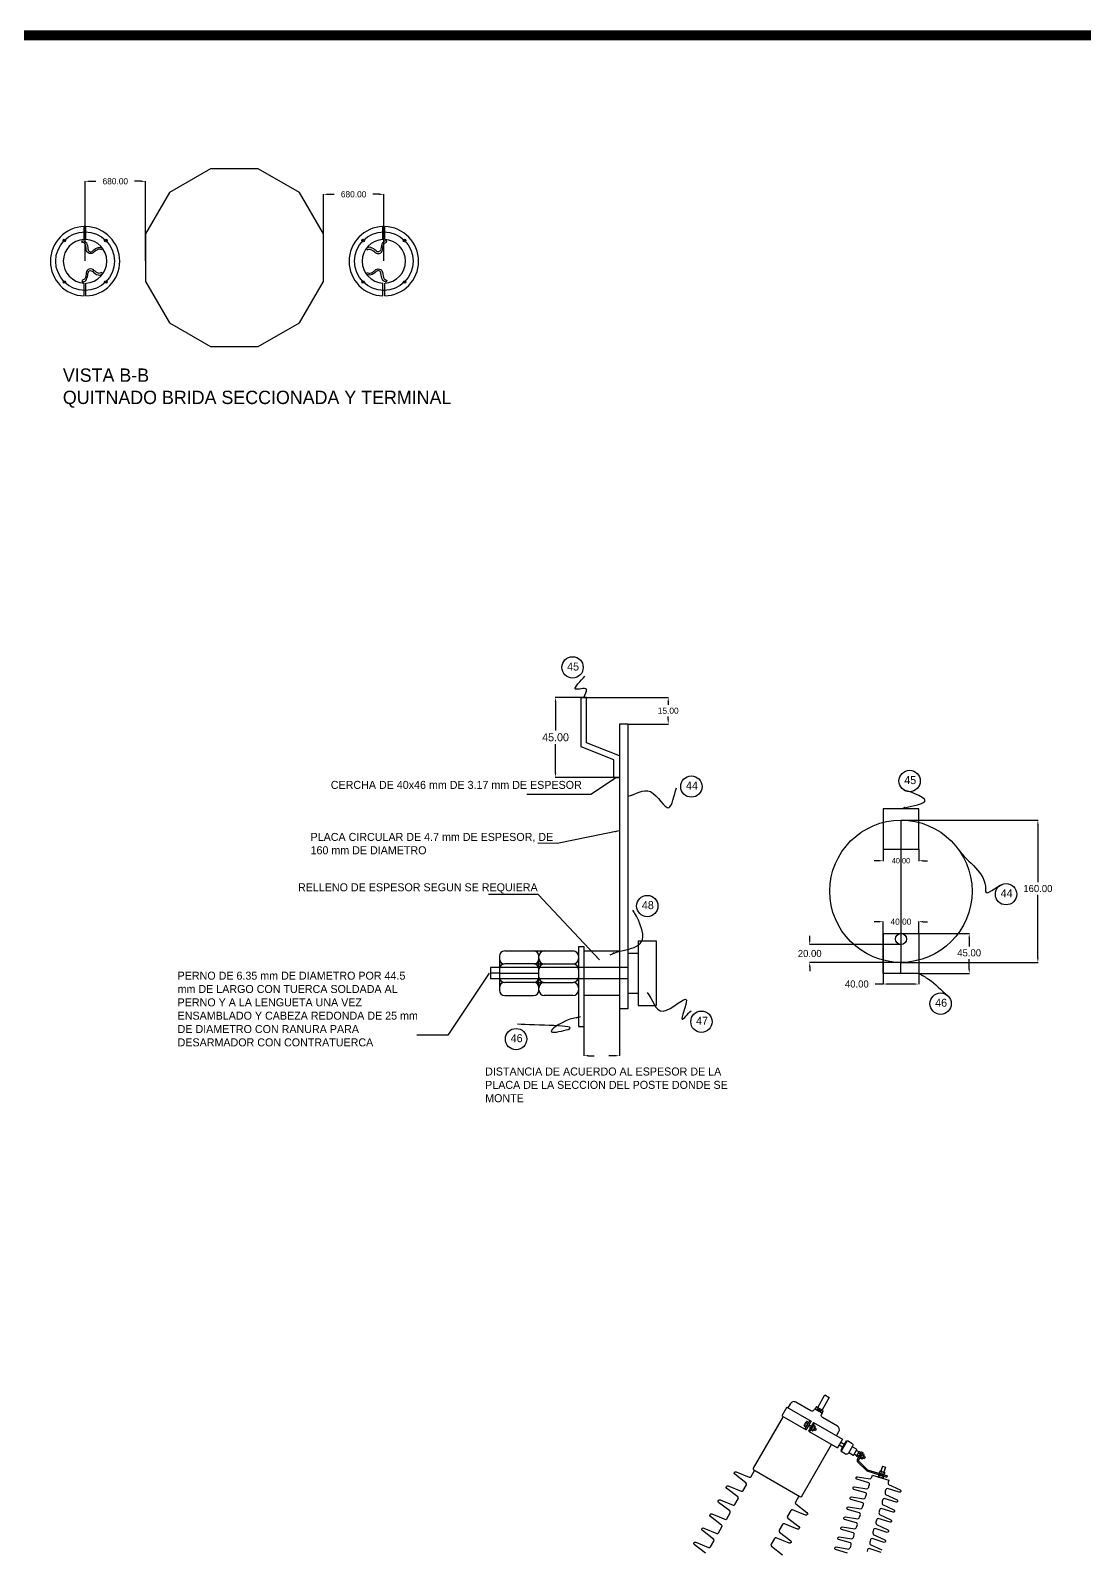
# Model space of a CAD drawing. Header units: centimetres. Extents: x -2770 to 43560, y -78752 to 28241.
# Drawn here: x 10662 to 22517, y 11158 to 28241 of the extents above; entities that cross this region are included whole.
import ezdxf
from ezdxf.enums import TextEntityAlignment as Align

# ---------------------------------------------------------------- set-up
doc = ezdxf.new("R2010")
doc.units = ezdxf.units.CM
doc.header["$LTSCALE"] = 10
doc.header["$MEASUREMENT"] = 0
doc.layers.get('0').update_dxf_attribs({"linetype": 'CONTINUOUS'})
doc.layers.get('DEFPOINTS').update_dxf_attribs({"color": 2, "linetype": 'CONTINUOUS'})
for name, color, linetype in [('ACERO1', 144, 'CONTINUOUS'), ('DIM', 7, 'CONTINUOUS'), ('MARCO', 7, 'CONTINUOUS'), ('TERMINALES', 250, 'CONTINUOUS'), ('TEXTOS', 7, 'CONTINUOUS')]:
    doc.layers.add(name, color=color, linetype=linetype)
doc.styles.get("Standard").update_dxf_attribs({"font": ''})
doc.styles.add('STD2-5', font='simplex.shx', dxfattribs={"width": 0.85, "height": 25})
doc.styles.get('Standard').set_extended_font_data('Zurich Ex BT')
doc.dimstyles.get("Standard").update_dxf_attribs({"dimtxt": 70, "dimasz": 50, "dimexe": 3, "dimexo": 3, "dimgap": 30, "dimtad": 0, "dimtih": 1, "dimtoh": 1, "dimzin": 0, "dimdsep": 46, "dimtxsty": 'Standard', "dimcen": 0.09, "dimclrd": 256, "dimclre": 256, "dimclrt": 256, "dimadec": 0, "dimazin": 0, "dimtfac": 1, "dimtofl": 0, "dimtmove": 0, "dimatfit": 3, "dimfxl": 1, "dimtolj": 1, "dimtzin": 0, "dimlwd": -1, "dimarcsym": 0})

# ---------------------------------------------------------------- blocks, each defined once
blk = doc.blocks.new('*D6')
at = {"layer": 'DEFPOINTS', "color": 0}
for p in [(11956.76490760793, 26544.40471012178), (11276.76490760793, 25645.47734437167), (11956.76490760793, 25645.47734437167)]:
    blk.add_point(p, dxfattribs=at)
at = {"layer": 'DIM', "lineweight": -2}
for p, q in [((11276.76490760793, 25648.47734437167), (11276.76490760793, 26547.40471012178)), ((11956.76490760793, 25648.47734437167), (11956.76490760793, 26547.40471012178))]:
    blk.add_line(p, q, dxfattribs=at)
at = {"layer": 'DIM'}
for p, q in [((11326.76490760793, 26544.40471012178), (11399.40219574353, 26544.40471012178)), ((11906.76490760793, 26544.40471012178), (11834.12761947234, 26544.40471012178))]:
    blk.add_line(p, q, dxfattribs=at)
for points in [[(11326.76490760793, 26552.73804345511), (11326.76490760793, 26536.07137678845), (11276.76490760793, 26544.40471012178)], [(11906.76490760793, 26552.73804345511), (11906.76490760793, 26536.07137678845), (11956.76490760793, 26544.40471012178)]]:
    blk.add_solid(points, dxfattribs=at)
at = {"layer": 'DIM', "insert": (11616.76490760793, 26544.40471012178), "char_height": 70, "attachment_point": 5}
blk.add_mtext('\\A1;680.00', dxfattribs=at)
blk = doc.blocks.new('*D7')
at = {"layer": 'DEFPOINTS', "color": 0}
for p in [(13956.76490760793, 26398.03339835408), (13956.76490760793, 25645.47734437167), (14636.76490760793, 25645.47734437167)]:
    blk.add_point(p, dxfattribs=at)
at = {"layer": 'DIM', "lineweight": -2}
for p, q in [((13956.76490760793, 25648.47734437167), (13956.76490760793, 26401.03339835408)), ((14636.76490760793, 25648.47734437167), (14636.76490760793, 26401.03339835408))]:
    blk.add_line(p, q, dxfattribs=at)
at = {"layer": 'DIM'}
for p, q in [((14006.76490760793, 26398.03339835408), (14079.40219574353, 26398.03339835408)), ((14586.76490760793, 26398.03339835408), (14514.12761947234, 26398.03339835408))]:
    blk.add_line(p, q, dxfattribs=at)
for points in [[(14006.76490760793, 26406.36673168742), (14006.76490760793, 26389.70006502075), (13956.76490760793, 26398.03339835408)], [(14586.76490760793, 26406.36673168742), (14586.76490760793, 26389.70006502075), (14636.76490760793, 26398.03339835408)]]:
    blk.add_solid(points, dxfattribs=at)
at = {"layer": 'DIM', "insert": (14296.76490760793, 26398.03339835408), "char_height": 70, "attachment_point": 5}
blk.add_mtext('\\A1;680.00', dxfattribs=at)
blk = doc.blocks.new('*D13')
at = {"layer": 'DEFPOINTS', "color": 0}
for p in [(20451.86129264953, 17961.0234794495), (19426.01928336043, 17761.0234794495), (20451.86129264953, 17761.0234794495)]:
    blk.add_point(p, dxfattribs=at)
at = {"layer": 'DIM', "lineweight": -2}
for p, q in [((20448.86129264953, 17961.0234794495), (19423.01928336043, 17961.0234794495)), ((20448.86129264953, 17761.0234794495), (19423.01928336043, 17761.0234794495))]:
    blk.add_line(p, q, dxfattribs=at)
at = {"layer": 'DIM'}
for p, q in [((19426.01928336043, 18011.0234794495), (19426.01928336043, 18061.0234794495)), ((19426.01928336043, 17711.0234794495), (19426.01928336043, 17661.0234794495))]:
    blk.add_line(p, q, dxfattribs=at)
for points in [[(19417.68595002709, 18011.0234794495), (19434.35261669376, 18011.0234794495), (19426.01928336043, 17961.0234794495)], [(19417.68595002709, 17711.0234794495), (19434.35261669376, 17711.0234794495), (19426.01928336043, 17761.0234794495)]]:
    blk.add_solid(points, dxfattribs=at)
at = {"layer": 'DIM', "insert": (19426.01928336042, 17861.02347944951), "char_height": 80, "attachment_point": 5}
blk.add_mtext('\\A1;20.00', dxfattribs=at)
blk = doc.blocks.new('*D14')
at = {"layer": 'DEFPOINTS', "color": 0}
for p in [(20651.86129264953, 18086.0234794495), (20651.86129264953, 17636.0234794495), (21219.30104194113, 17636.0234794495)]:
    blk.add_point(p, dxfattribs=at)
at = {"layer": 'DIM', "lineweight": -2}
for p, q in [((20654.86129264953, 18086.0234794495), (21222.30104194113, 18086.0234794495)), ((20654.86129264953, 17636.0234794495), (21222.30104194113, 17636.0234794495))]:
    blk.add_line(p, q, dxfattribs=at)
at = {"layer": 'DIM'}
for p, q in [((21219.30104194113, 18036.0234794495), (21219.30104194113, 17938.65573198353)), ((21219.30104194113, 17686.0234794495), (21219.30104194113, 17797.29979978014))]:
    blk.add_line(p, q, dxfattribs=at)
for points in [[(21210.9677086078, 18036.0234794495), (21227.63437527447, 18036.0234794495), (21219.30104194113, 18086.0234794495)], [(21210.9677086078, 17686.0234794495), (21227.63437527447, 17686.0234794495), (21219.30104194113, 17636.0234794495)]]:
    blk.add_solid(points, dxfattribs=at)
at = {"layer": 'DIM', "insert": (21219.30104194113, 17867.97776588183), "char_height": 80, "attachment_point": 5}
blk.add_mtext('\\A1;45.00', dxfattribs=at)
blk = doc.blocks.new('*D15')
at = {"layer": 'DEFPOINTS', "color": 0}
for p in [(20251.86129264953, 18086.0234794495), (20651.86129264953, 18086.0234794495), (20651.86129264953, 17517.74314031661)]:
    blk.add_point(p, dxfattribs=at)
at = {"layer": 'DIM', "lineweight": -2}
for p, q in [((20251.86129264953, 18083.0234794495), (20251.86129264953, 17514.74314031661)), ((20651.86129264953, 18083.0234794495), (20651.86129264953, 17514.74314031661))]:
    blk.add_line(p, q, dxfattribs=at)
at = {"layer": 'DIM'}
for p, q in [((20251.86129264953, 17517.74314031661), (20161.75281807325, 17517.74314031661)), ((20601.86129264953, 17517.74314031661), (20301.86129264953, 17517.74314031661))]:
    blk.add_line(p, q, dxfattribs=at)
for points in [[(20301.86129264953, 17526.07647364994), (20301.86129264953, 17509.40980698328), (20251.86129264953, 17517.74314031661)], [(20601.86129264953, 17526.07647364994), (20601.86129264953, 17509.40980698328), (20651.86129264953, 17517.74314031661)]]:
    blk.add_solid(points, dxfattribs=at)
at = {"layer": 'DIM', "insert": (19955.88841129359, 17517.74314031661), "char_height": 80, "attachment_point": 5}
blk.add_mtext('\\A1;40.00', dxfattribs=at)
blk = doc.blocks.new('*D16')
at = {"layer": 'DEFPOINTS', "color": 0}
for p in [(20251.86129264953, 19036.0234794495), (20651.86129264953, 19036.0234794495), (20651.86129264953, 18904.08817569347)]:
    blk.add_point(p, dxfattribs=at)
at = {"layer": 'DIM', "lineweight": -2}
for p, q in [((20251.86129264953, 19033.0234794495), (20251.86129264953, 18901.08817569347)), ((20651.86129264953, 19033.0234794495), (20651.86129264953, 18901.08817569347))]:
    blk.add_line(p, q, dxfattribs=at)
at = {"layer": 'DIM'}
for p, q in [((20201.86129264953, 18904.08817569347), (20151.86129264953, 18904.08817569347)), ((20701.86129264953, 18904.08817569347), (20751.86129264953, 18904.08817569347))]:
    blk.add_line(p, q, dxfattribs=at)
for points in [[(20201.86129264953, 18912.4215090268), (20201.86129264953, 18895.75484236014), (20251.86129264953, 18904.08817569347)], [(20701.86129264953, 18912.4215090268), (20701.86129264953, 18895.75484236014), (20651.86129264953, 18904.08817569347)]]:
    blk.add_solid(points, dxfattribs=at)
at = {"layer": 'DIM', "insert": (20451.86129264953, 18904.08817569347), "char_height": 60, "attachment_point": 5}
blk.add_mtext('\\A1;40.00', dxfattribs=at)
blk = doc.blocks.new('*D17')
at = {"layer": 'DEFPOINTS', "color": 0}
for p in [(20451.86129264953, 19361.0234794495), (20451.86129264953, 17761.0234794495), (21991.64843550595, 17761.0234794495)]:
    blk.add_point(p, dxfattribs=at)
at = {"layer": 'DIM', "lineweight": -2}
for p, q in [((20454.86129264953, 19361.0234794495), (21994.64843550595, 19361.0234794495)), ((20454.86129264953, 17761.0234794495), (21994.64843550595, 17761.0234794495))]:
    blk.add_line(p, q, dxfattribs=at)
at = {"layer": 'DIM'}
for p, q in [((21991.64843550595, 19311.0234794495), (21991.64843550595, 18661.84053559442)), ((21991.64843550595, 17811.0234794495), (21991.64843550595, 18520.37612881475))]:
    blk.add_line(p, q, dxfattribs=at)
for points in [[(21983.31510217262, 19311.0234794495), (21999.98176883929, 19311.0234794495), (21991.64843550595, 19361.0234794495)], [(21983.31510217262, 17811.0234794495), (21999.98176883929, 17811.0234794495), (21991.64843550595, 17761.0234794495)]]:
    blk.add_solid(points, dxfattribs=at)
at = {"layer": 'DIM', "insert": (21991.64843550595, 18591.10833220459), "char_height": 80, "attachment_point": 5}
blk.add_mtext('\\A1;160.00', dxfattribs=at)
blk = doc.blocks.new('CABEZA')
for p, q in [((-13.11034425570301, 9.631827519107901), (-13.11034425570324, 2.5)), ((-10.61034425570301, 12.1318275191079), (-8.139253060748388, 12.1318275191079)), ((-10.61034425570301, 0), (-8.139253060748388, 0)), ((-8.139253060748388, 12.13182751910836), (8.139253060747933, 12.13182751910745)), ((-8.139253060748388, -4.547473508864641e-13), (8.139253060747933, 4.547473508864641e-13)), ((-5.639253060748388, 9.631827519107901), (-5.639253060748388, 2.499999999999545)), ((5.63925306074816, 9.631827519107901), (5.639253060747933, 2.500000000000455)), ((8.139253060747933, 12.13182751910745), (10.61034425570301, 12.13182751910745)), ((8.139253060747933, 4.547473508864641e-13), (10.61034425570301, 4.547473508864641e-13)), ((13.11034425570301, 9.631827519107446), (13.11034425570324, 2.500000000000455))]:
    blk.add_line(p, q)
for centre, start, end in [((-10.61034425570301, 9.631827519107901), 90, 180), ((-10.61034425570301, 2.5), 180, 270), ((-8.139253060748388, 9.631827519107901), 1.323110747488823e-12, 90), ((-8.139253060748388, 2.5), 270, 359.9999999999987), ((-3.139253060748388, 9.631827519108356), 90, 180), ((-3.139253060748388, 2.499999999999545), 180, 270), ((3.13925306074816, 9.631827519107901), 1.323110747488823e-12, 90), ((3.13925306074816, 2.5), 270, 359.9999999999987), ((8.139253060747933, 9.631827519107446), 90, 180), ((8.139253060747933, 2.500000000000455), 180, 270), ((10.61034425570301, 9.631827519107446), 0, 90), ((10.61034425570301, 2.500000000000455), 270, 0)]:
    blk.add_arc(centre, 2.5, start, end)
blk = doc.blocks.new('*D18')
at = {"layer": 'DEFPOINTS', "color": 0}
for p in [(16917.74876418926, 20740.65355396426), (16567.87252625148, 19840.65355396428), (17285.96921302495, 19840.65355396428)]:
    blk.add_point(p, dxfattribs=at)
at = {"layer": 'DIM', "lineweight": -2}
for p, q in [((16914.74876418926, 20740.65355396426), (16564.87252625148, 20740.65355396426)), ((17282.96921302495, 19840.65355396428), (16564.87252625148, 19840.65355396428))]:
    blk.add_line(p, q, dxfattribs=at)
at = {"layer": 'DIM'}
for p, q in [((16567.87252625148, 20690.65355396426), (16567.87252625148, 20367.88172764386)), ((16567.87252625148, 19890.65355396428), (16567.87252625148, 20216.35630391505))]:
    blk.add_line(p, q, dxfattribs=at)
for points in [[(16559.53919291815, 20690.65355396426), (16576.20585958481, 20690.65355396426), (16567.87252625148, 20740.65355396426)], [(16559.53919291815, 19890.65355396428), (16576.20585958481, 19890.65355396428), (16567.87252625148, 19840.65355396428)]]:
    blk.add_solid(points, dxfattribs=at)
at = {"layer": 'DIM', "insert": (16567.87252625148, 20292.11901577946), "char_height": 90, "attachment_point": 5}
blk.add_mtext('\\A1;45.00', dxfattribs=at)
blk = doc.blocks.new('*D19')
at = {"layer": 'DEFPOINTS', "color": 0}
for p in [(17285.96921302495, 17240.65355396428), (16885.96921302489, 17040.65355396381), (17285.96921302495, 16712.11752223574)]:
    blk.add_point(p, dxfattribs=at)
at = {"layer": 'TERMINALES', "lineweight": -2}
for p, q in [((17285.96921302495, 17237.65355396428), (17285.96921302495, 16709.11752223574)), ((16885.96921302489, 17037.65355396381), (16885.96921302489, 16709.11752223574))]:
    blk.add_line(p, q, dxfattribs=at)
at = {"layer": 'TERMINALES'}
for p, q in [((16935.96921302489, 16712.11752223574), (17003.3624333639, 16712.11752223574)), ((17235.96921302495, 16712.11752223574), (17168.57599268594, 16712.11752223574))]:
    blk.add_line(p, q, dxfattribs=at)
for points in [[(16935.96921302489, 16720.45085556907), (16935.96921302489, 16703.78418890241), (16885.96921302489, 16712.11752223574)], [(17235.96921302495, 16720.45085556907), (17235.96921302495, 16703.78418890241), (17285.96921302495, 16712.11752223574)]]:
    blk.add_solid(points, dxfattribs=at)
at = {"layer": 'TERMINALES', "insert": (17085.96921302492, 16712.11752223574), "char_height": 70, "attachment_point": 5}
blk.add_mtext('\\A1;   ', dxfattribs=at)
blk = doc.blocks.new('*D20')
at = {"layer": 'DEFPOINTS', "color": 0}
for p in [(16914.74876418926, 20740.65355396426), (17379.96921302495, 20440.65355396428), (17834.95779814795, 20440.65355396428)]:
    blk.add_point(p, dxfattribs=at)
at = {"layer": 'TERMINALES', "lineweight": -2}
for p, q in [((16917.74876418926, 20740.65355396426), (17837.95779814795, 20740.65355396426)), ((17382.96921302495, 20440.65355396428), (17837.95779814795, 20440.65355396428))]:
    blk.add_line(p, q, dxfattribs=at)
at = {"layer": 'TERMINALES'}
for p, q in [((17834.95779814795, 20690.65355396426), (17834.95779814795, 20656.24677430325)), ((17834.95779814795, 20490.65355396428), (17834.95779814795, 20525.06033362529))]:
    blk.add_line(p, q, dxfattribs=at)
for points in [[(17826.62446481462, 20690.65355396426), (17843.29113148128, 20690.65355396426), (17834.95779814795, 20740.65355396426)], [(17826.62446481462, 20490.65355396428), (17843.29113148128, 20490.65355396428), (17834.95779814795, 20440.65355396428)]]:
    blk.add_solid(points, dxfattribs=at)
at = {"layer": 'TERMINALES', "insert": (17834.95779814795, 20590.65355396428), "char_height": 70, "attachment_point": 5}
blk.add_mtext('\\A1;15.00', dxfattribs=at)
blk = doc.blocks.new('*D21')
at = {"layer": 'DEFPOINTS', "color": 0}
for p in [(20651.86129264953, 18218.65902358189), (20251.86129264953, 18086.0234794495), (20651.86129264953, 18083.0234794495)]:
    blk.add_point(p, dxfattribs=at)
at = {"layer": 'DIM'}
for p, q in [((20201.86129264953, 18218.65902358189), (20151.86129264953, 18218.65902358189)), ((20701.86129264953, 18218.65902358189), (20751.86129264953, 18218.65902358189))]:
    blk.add_line(p, q, dxfattribs=at)
at = {"layer": 'DIM', "lineweight": -2}
for p, q in [((20251.86129264953, 18089.0234794495), (20251.86129264953, 18221.65902358189)), ((20651.86129264953, 18086.0234794495), (20651.86129264953, 18221.65902358189))]:
    blk.add_line(p, q, dxfattribs=at)
at = {"layer": 'DIM'}
for points in [[(20201.86129264953, 18226.99235691522), (20201.86129264953, 18210.32569024856), (20251.86129264953, 18218.65902358189)], [(20701.86129264953, 18226.99235691522), (20701.86129264953, 18210.32569024856), (20651.86129264953, 18218.65902358189)]]:
    blk.add_solid(points, dxfattribs=at)
at = {"layer": 'DIM', "insert": (20451.86129264953, 18218.65902358189), "char_height": 70, "attachment_point": 5}
blk.add_mtext('\\A1;40.00', dxfattribs=at)
blk = doc.blocks.new('Marco y Logo')
at = {"layer": 'MARCO', "linetype": 'Continuous', "const_width": 112.5814843739319}
blk.add_lwpolyline([(43504.18299345086, 99.99999999998188), (43504.18299345086, 28185.0595839976), (100.0000000000076, 28185.0595839976), (100, 100)], close=True, dxfattribs=at)

msp = doc.modelspace()

# ---------------------------------------------------------------- linework, layer by layer
for p, q in [((19168.84787108171, 12759.71614177059), (19112.84787108122, 12662.72129655071)), ((19112.84787108122, 12662.72129655071), (19384.82141708916, 12505.6972965477)), ((19168.84787108171, 12759.71614177059), (19440.82141708965, 12602.69214176759)), ((19481.65424305513, 12742.40419353545), (19568.55774681059, 12692.23043223564)), ((19497.78691655335, 12759.33174408227), (19486.42390378333, 12739.65042863227)), ((19518.57878804619, 12747.32755146641), (19507.21577527617, 12727.64623601642)), ((19507.57858664835, 12761.95541418809), (19515.95511795201, 12757.11922155414)), ((19528.37045814046, 12749.95122154895), (19551.73555726612, 12736.46137529239)), ((19554.3592273603, 12726.66970518138), (19542.99621459028, 12706.98838975467)), ((19575.15109885241, 12714.66551258881), (19563.78808608239, 12694.98419716209)), ((19564.15089745457, 12729.2933752872), (19572.52742875823, 12724.45718269981)), ((19427.82410782926, 12610.19614177011), (19371.8241078295, 12513.20129655022)), ((19440.82141708965, 12602.69214176759), (19384.82141708916, 12505.6972965477)), ((19408.04894281861, 12545.92855124455), (19435.20749948181, 12530.24855124485)), ((19467.97997375212, 12587.01214179117), (19411.97997375236, 12490.017296548)), ((19411.97997375236, 12490.017296548), (19737.60229456345, 12302.01916197501)), ((19417.5938913602, 12562.46088709403), (19444.75244802267, 12546.78088707104)), ((19480.97728301179, 12579.50814176537), (19424.97728301202, 12482.51329654548)), ((19467.97997375212, 12587.01214179117), (19793.60229456321, 12399.0140071949)), ((19471.73930339156, 12509.15690442733), (19489.87465907518, 12498.68645194173)), ((19481.28425193242, 12525.68924025353), (19499.41960761604, 12515.21878776792)), ((19499.41960761604, 12515.21878776792), (19489.87465907518, 12498.68645194173)), ((19793.60229456321, 12399.0140071949), (19737.60229456345, 12302.01916197501)), ((19774.56229456254, 12366.03575980943), (19756.6422945634, 12334.99740936048)), ((19756.6422945634, 12334.99740936048), (19796.35931010377, 12312.06677973922)), ((19774.56229456254, 12366.03575980943), (19814.27931010291, 12343.10513021145)), ((19835.37463707359, 12379.64330833592), (19775.26398313309, 12275.52860161476)), ((19835.37463707359, 12379.64330833592), (19845.4423586543, 12373.8307065675)), ((19775.26398313309, 12275.52860161476), (19785.33170471452, 12269.71599984635)), ((19954.01620056106, 12213.30521661974), (19925.89984901094, 12229.53819973581)), ((19978.58099846814, 12255.98382119741), (19950.52142636884, 12272.18402269017)), ((20010.0560592258, 12256.14963831566), (20023.6353375574, 12248.30963829253)), ((20021.72854221023, 12190.65638460405), (20037.21072196965, 12181.71774394531)), ((20032.56234739708, 12209.42108560074), (20048.0445271565, 12200.48244496528)), ((20048.0445271565, 12200.48244496528), (20037.21072196965, 12181.71774394531)), ((20242.92010973401, 12096.30244428944), (20225.54673159427, 12039.22198332101)), ((20242.92010973401, 12096.30244428944), (20277.20712358966, 12085.86662708502)), ((20277.20712358966, 12085.86662708502), (20259.83374544991, 12028.7861661166)), ((20294.41673558137, 11973.46389467083), (20298.98240560976, 11988.46446321066))]:
    msp.add_line(p, q)
for points in [[(19481.65424305513, 12742.40419353545), (19472.73814974648, 12726.96106693428, -0.414213562373095), (19439.40443424614, 12718.02932476811), (19270.09407092589, 12815.78070860077, 0.4142135623730951), (19208.89613283613, 12799.38277053833), (19181.70791330883, 12752.29139291868)], [(19125.7079133076, 12655.29654769879), (18790.59954989313, 12074.87183624133, 0.414213562373095), (18796.33882822342, 12053.45255789533), (19314.56583578653, 11754.25405556988, 0.414213562373095), (19335.98511411725, 11759.99333391618), (19671.09347753318, 12340.41804539692)], [(19727.09347753295, 12437.4128906168), (19754.28169706099, 12484.50426818989, 0.4142135623730956), (19737.88375897163, 12545.70220630802), (19568.5733956521, 12643.45359014068, -0.414213562373095), (19559.64165350267, 12676.78730563447), (19568.55774681059, 12692.23043223564)], [(19862.79822035246, 12242.90255344193), (19862.58889857233, 12242.53999747988, -0.4142135623731054), (19827.27425497466, 12233.0774672674), (19779.95239227854, 12260.39875742234), (19850.82167109028, 12383.14794901479), (19898.14353378712, 12355.82665883657, -0.414213562373095), (19907.60606401997, 12320.51201524399), (19907.39674223839, 12320.14945928194), (19862.79822035246, 12242.90255344193, -0.4142135623731903), (19871.97791106552, 12245.36224416178), (19913.45168603254, 12221.41734900605, 0.4142135623731947), (19922.63137674633, 12223.87703972589), (19953.78989863345, 12277.84518272337, 0.4142135623731387), (19951.33020791943, 12287.02487343643), (19909.85643295241, 12310.96976856887, -0.414213562373095), (19907.39674223839, 12320.14945928194)], [(20010.0560592258, 12256.14963831566), (19960.68992663019, 12170.64498845674, 0.3419585923961854), (19964.39250377986, 12143.46427255031), (20067.00061229237, 12042.68173625413), (20294.41673558137, 11973.46389467083)], [(20023.6353375574, 12248.30963829253), (19974.26920496179, 12162.80498848017, 0.3419585923963343), (19975.37997810684, 12154.65077370126), (20075.24484264683, 12056.5626743827), (20298.98240560976, 11988.46446321066)], [(18252.3524997068, 11117.759309371), (18127.16832473922, 11214.07133791316, -0.3760080610921645), (18123.15034077944, 11234.33888993412), (18123.98675539841, 11235.78760254849, -0.3760080610921807), (18143.54796232544, 11242.44170241244), (18289.54871320126, 11182.18504100759, 0.3760080610921703), (18310.47826367246, 11189.30460772198), (18348.00994926879, 11254.311394074, 0.3760080610921703), (18343.71089970625, 11275.99669984728), (18218.52672473939, 11372.30872838944, -0.3760080610921645), (18214.50874077961, 11392.57628043368), (18215.34515539785, 11394.02499304805, -0.3760080610921807), (18234.90636232561, 11400.67909288872), (18380.90711320216, 11340.42243148386, 0.3760080610921703), (18401.83666367263, 11347.54199824482), (18439.36834926823, 11412.54878457356, 0.3760080610921703), (18435.06929970642, 11434.23409037013), (18309.88512473957, 11530.546118889, -0.3760080610921645), (18305.86714077905, 11550.81367090996), (18306.70355539802, 11552.26238354761, -0.3760080610921807), (18326.26476232578, 11558.91648341157), (18472.26551320234, 11498.65982200671, 0.3760080610921703), (18493.1950636728, 11505.77938874438), (18530.7267492684, 11570.78617509641, 0.3760080610921703), (18526.42769970659, 11592.47148084641), (18401.24352473901, 11688.78350936528, -0.3760080610921645), (18397.22554077923, 11709.05106143281), (18398.0619553982, 11710.49977404717, -0.3760080610921807), (18417.62316232595, 11717.15387388784), (18563.62391320251, 11656.89721248299, 0.3760080610921703), (18584.55346367224, 11664.01677922066), (18622.08514926858, 11729.02356557269, 0.3760080610921703), (18617.78609970603, 11750.70887136925), (18492.60192473918, 11847.02089988813, -0.3760080610921645), (18488.5839407794, 11867.28845195565), (18489.42035539837, 11868.73716454674, -0.3760080610921807), (18508.9815623254, 11875.39126438741), (18654.98231320195, 11815.13460298255, 0.3760080610921703), (18675.91186367242, 11822.25416974351), (18713.44354926875, 11887.26095609553, 0.3760080610921703), (18709.14449970621, 11908.94626186881), (18583.96032473935, 12005.25829036441, -0.3760080610921645), (18579.94234077957, 12025.52584243193), (18580.77875539854, 12026.9745550463, -0.3760080610921807), (18600.33996232557, 12033.62865488697), (18746.34071320212, 11973.37199345883, 0.3760080610921703), (18767.27026367259, 11980.49156021979), (18806.13044354283, 12047.79936616495)], [(19850.54568075245, 11119.68955284636), (19715.41424688655, 11159.65061279666, -0.3760080610922978), (19707.76629622666, 11176.60090244561), (19708.20467809496, 11178.04121178295, -0.3760080610920716), (19723.9991471895, 11187.85641497187), (19864.26030065301, 11164.7491158098, 0.2010768075294344), (19886.94029290888, 11194.24337818008), (19893.0273008769, 11214.24232245144, 0.3760080610921219), (19884.84436155665, 11232.37831696123), (19749.71292769002, 11272.3393769348, -0.3760080610922978), (19742.06497703159, 11289.28966656048), (19742.50335889844, 11290.7299759211, -0.3760080610920716), (19758.29782799298, 11300.54517908674), (19898.55898145722, 11277.43787994795, 0.2010768075294344), (19921.23897371381, 11306.93214231823), (19927.32598168038, 11326.93108654302, 0.3760080610921219), (19919.14304236013, 11345.06708112266), (19784.01160849423, 11385.02814107295, -0.3760080610922978), (19776.36365783507, 11401.97843069863), (19776.80203970337, 11403.41874003597, -0.3760080610920716), (19792.59650879646, 11413.23394322488), (19932.85766226142, 11390.12664406281, 0.2010768075294344), (19955.53765451729, 11419.62090645637), (19961.62466248458, 11439.61985070445, 0.3760080610921219), (19953.4417231636, 11457.75584521424), (19818.31028929843, 11497.71690518782, -0.3760080610922978), (19810.66233863927, 11514.66719481349), (19811.10072050685, 11516.10750417411, -0.3760080610920716), (19826.89518960139, 11525.92270736303), (19967.15634306562, 11502.81540820096, 0.2010768075294344), (19989.83633532077, 11532.30967057124), (19995.92334328878, 11552.30861481931, 0.3760080610921219), (19987.74040396854, 11570.44460937567), (19852.60897010264, 11610.40566932596, -0.3760080610922978), (19844.96101944348, 11627.35595895164), (19845.39940131032, 11628.79626828898, -0.3760080610920716), (19861.19387040487, 11638.61147150118), (20001.4550238691, 11615.50417231582, 0.2010768075294344), (20024.1350161257, 11644.99843470939), (20030.22202409226, 11664.99737895746, 0.3760080610921219), (20022.03908477201, 11683.13337349053), (19886.90765090611, 11723.09443344083, -0.3760080610922978), (19879.25970024696, 11740.0447230665), (19879.69808211453, 11741.48503242712, -0.3760080610920716), (19895.49255120834, 11751.30023561604), (20035.75370467331, 11728.19293647725, 0.2010768075294344), (20058.43369692918, 11757.68719882425), (20064.52070489574, 11777.68614307232, 0.3760080610921219), (20056.33776557622, 11795.82213762868), (19921.20633171032, 11835.78319757897, -0.3760080610922978), (19913.55838105043, 11852.73348720465), (19913.99676291873, 11854.17379656527, -0.3760080610920716), (19929.79123201327, 11863.98899975419), (20070.05238547678, 11840.88170056883, 0.2010768075294344), (20092.73237773265, 11870.3759629624), (20098.81938570067, 11890.37490721047, 0.3760080610921219), (20090.63644638042, 11908.51090174355), (19955.50501251379, 11948.47196169384, -0.3760080610922978), (19947.85706185536, 11965.4222513428), (19948.29544372221, 11966.86256070342, -0.3760080610920716), (19964.08991281675, 11976.67776386905), (20104.35106628099, 11953.57046473026, 0.2010768075294344), (20127.03105853758, 11983.06472707726), (20130.63552233831, 11994.90724002197), (20313.96223104782, 11939.10873773228), (20310.35776724709, 11927.26622478757, 0.2010768075294152), (20312.76003648924, 11890.13776314631), (20442.11080027778, 11831.18423608784, -0.3760080610920715), (20449.75875093621, 11814.23394646216), (20449.32036906864, 11812.79363707826, -0.3760080610922364), (20433.52589997482, 11802.97843391262), (20299.04541658795, 11845.07820018288, 0.3760080610921219), (20282.14609441017, 11834.5764048975), (20276.05908644288, 11814.57746064942, 0.2010768075294152), (20278.46135568577, 11777.44899900816), (20407.81211947284, 11718.49547194969, -0.3760080610920715), (20415.46007013273, 11701.54518232401), (20415.02168826516, 11700.10487296339, -0.3760080610922364), (20399.22721917061, 11690.28966977447), (20264.74673578447, 11732.38943604473, 0.3760080610921219), (20247.84741360597, 11721.88764078263), (20241.76040563868, 11701.88869653456, 0.2010768075294152), (20244.16267488083, 11664.7602348933), (20373.51343866937, 11605.80670781154, -0.3760080610920715), (20381.1613893278, 11588.85641818587), (20380.72300746095, 11587.41610884853, -0.3760080610922364), (20364.92853836641, 11577.60090565961), (20230.44805498027, 11619.70067190658, 0.3760080610921219), (20213.54873280176, 11609.19887664448), (20207.4617248352, 11589.19993239641, 0.2010768075294152), (20209.86399407736, 11552.07147075515), (20339.21475786589, 11493.11794367339, -0.3760080610920715), (20346.86270852432, 11476.167654071), (20346.42432665675, 11474.72734471038, -0.3760080610922364), (20330.62985756293, 11464.91214152146), (20196.14937417606, 11507.01190779172, 0.3760080610921219), (20179.25005199829, 11496.51011252962), (20173.16304403027, 11476.51116828155, 0.2010768075294152), (20175.56531327388, 11439.38270664029), (20304.91607706096, 11380.42917955853, -0.3760080610920715), (20312.56402772084, 11363.47888993286), (20312.12564585327, 11362.03858059552, -0.3760080610922364), (20296.33117675873, 11352.22337738331), (20161.85069337259, 11394.32314365357, 0.3760080610921219), (20144.95137119335, 11383.82134836819), (20138.86436322679, 11363.8224041434, 0.2010768075294152), (20141.26663246895, 11326.69394247886), (20270.61739625748, 11267.74041542038, -0.3760080610920715), (20278.26534691664, 11250.79012581799), (20277.8269650498, 11249.34981645737, -0.3760080610922364), (20262.03249595525, 11239.53461329173), (20127.55201256911, 11281.63437953871, 0.3760080610921219), (20110.65269038988, 11271.13258427661), (20104.56568242332, 11251.13364000525, 0.2010768075294152), (20106.96795166547, 11214.00517838728), (20236.31871545401, 11155.05165130552, -0.3760080610920715)], [(19304.77422046785, 11759.90724734683), (19265.91404059688, 11692.59944140166, 0.3760080610921723), (19270.21309015942, 11670.91413562838), (19395.39726512773, 11574.60210708622, -0.3760080610921807), (19399.41524908751, 11554.33455504198), (19398.57883446854, 11552.88584242761, -0.3760080610921645), (19379.01762754151, 11546.23174258694), (19233.01687666423, 11606.4884039918, 0.3760080610921722), (19212.08732619449, 11599.36883723084), (19174.55564059743, 11534.36205087882, 0.3760080610921723), (19178.85469015925, 11512.67674510553), (19304.03886512756, 11416.36471660994, -0.3760080610921807), (19308.05684908734, 11396.09716454241), (19307.22043446837, 11394.64845192805, -0.3760080610921645), (19287.65922754134, 11387.99435211066), (19141.65847666406, 11448.25101351552, 0.3760080610921722), (19120.72892619432, 11441.13144675456), (19083.19724059726, 11376.12466040254, 0.3760080610921723), (19087.49629015908, 11354.43935462926), (19212.68046512739, 11258.12732608709, -0.3760080610921807), (19216.69844908717, 11237.85977404285), (19215.86203446893, 11236.41106145177, -0.3760080610921645), (19196.30082754117, 11229.75696158782), (19050.30007666461, 11290.01362299267, 0.3760080610921722), (19029.37052619415, 11282.89405623171), (18991.83884059709, 11217.88726990297, 0.3760080610921723), (18996.13789015963, 11196.20196412969), (19121.32206512721, 11099.88993558753, -0.3760080610921807)], [(20227.73381515105, 11126.8458491303), (20093.25333176418, 11168.94561540056, 0.3760080610921219), (20076.3540095864, 11158.44382011518), (20070.26700161838, 11138.44487586711, 0.2010768075294152)]]:
    msp.add_lwpolyline(points, format="xyb")
msp.add_lwpolyline([(19515.80429639686, 12757.20629842207), (19596.84128362675, 12897.56647761632), (19645.33870623888, 12869.56647761352), (19564.30171900899, 12729.20629841927)])
for centre, start, end in [((19503.99458664794, 12755.7477440564), 59.99999999980393, 149.9999999999962), ((19512.3711179516, 12750.91155146901), 329.9999999999962, 59.99999999980393), ((19524.78645814005, 12743.74355146382), 59.99999999980393, 149.9999999999962), ((19548.15155726644, 12730.25370520726), 329.9999999999962, 59.99999999980393), ((19560.56689745416, 12723.08570520207), 59.99999999980393, 149.9999999999962), ((19568.94342875855, 12718.2495125914), 329.9999999999962, 59.99999999980393)]:
    msp.add_arc(centre, 7.167999999999999, start, end)
at = {"layer": 'ACERO1'}
for p, q in [((11266.76490760793, 25890.27317766957), (11266.76490760793, 26035.34911816405)), ((11286.76490760793, 25890.27317766957), (11286.76490760793, 26035.34911816405)), ((14626.76490760793, 25890.27317766957), (14626.76490760793, 26035.34911816405)), ((14646.76490760793, 25890.27317766957), (14646.76490760793, 26035.34911816405)), ((11266.76490760793, 25255.60557057933), (11266.76490760793, 25400.68151107381)), ((11286.76490760793, 25255.60557057933), (11286.76490760793, 25400.68151107381)), ((14626.76490760793, 25255.6055705793), (14626.76490760793, 25400.68151107378)), ((14646.76490760793, 25255.6055705793), (14646.76490760793, 25400.68151107378))]:
    msp.add_line(p, q, dxfattribs=at)
msp.add_lwpolyline([(13956.76490760793, 25953.42653680279), (13688.8157151768, 26417.52815194056), (13224.71410003906, 26685.47734437168), (12688.81571517682, 26685.47734437168), (12224.71410003906, 26417.52815194056), (11956.76490760793, 25953.42653680279), (11956.76490760793, 25417.52815194055), (12224.71410003905, 24953.42653680278), (12688.8157151768, 24685.47734437167), (13224.71410003905, 24685.47734437167), (13688.8157151768, 24953.42653680278), (13956.76490760793, 25417.52815194055)], close=True, dxfattribs=at)
for points in [[(11273.57676587762, 25843.04789964107, 0.1841837768930027), (11263.07148425563, 25852.67791089637), (11241.9941948202, 25861.03958521429), (11249.36933012126, 25879.63010374635), (11277.25510791936, 25868.56740079475, -0.09235849630414263), (11291.45718280071, 25852.00840691783, -0.1028409035332494), (11309.60586810087, 25783.67417054179, 0.7343129333131618), (11362.81969684693, 25762.5634529352, -0.102840903533398), (11422.87832151542, 25799.87168583385, -0.1841837768929941), (11451.37826307053, 25799.49015445138), (11472.45555250596, 25791.12848013346), (11465.0804172049, 25772.53796160137), (11444.00312776944, 25780.89963591929, 0.1841837768929941), (11429.75315699106, 25781.09040161275, 0.1010618170296837), (11377.39665485918, 25748.82167227916, -0.6532792374869386), (11289.85753857034, 25775.70587846937, 0.114164453170719), (11273.57676587337, 25843.04789963898)], [(14639.95304933824, 25843.04789964107, -0.1841837768930027), (14650.45833096024, 25852.67791089637), (14671.53562039567, 25861.03958521429), (14664.16048509461, 25879.63010374635), (14636.27470729651, 25868.56740079475, 0.09235849630414263), (14622.07263241515, 25852.00840691783, 0.1028409035332494), (14603.923947115, 25783.67417054179, -0.7343129333131618), (14550.71011836893, 25762.5634529352, 0.102840903533398), (14490.65149370045, 25799.87168583385, 0.1841837768929941), (14462.15155214533, 25799.49015445138), (14441.0742627099, 25791.12848013346), (14448.44939801096, 25772.53796160137), (14469.52668744642, 25780.89963591929, -0.1841837768929941), (14483.77665822481, 25781.09040161275, -0.1010618170296837), (14536.13316035669, 25748.82167227916, 0.6532792374869386), (14623.67227664553, 25775.70587846937, -0.114164453170719), (14639.95304934249, 25843.04789963898)], [(11273.57676587762, 25447.9067891023, -0.1841837768930027), (11263.07148425563, 25438.276777847), (11241.9941948202, 25429.91510352909), (11249.36933012126, 25411.32458499703), (11277.25510791936, 25422.38728794863, 0.09235849630414263), (11291.45718280071, 25438.94628182554, 0.1028409035332494), (11309.60586810087, 25507.28051820159, -0.7343129333131618), (11362.81969684693, 25528.39123580817, 0.102840903533398), (11422.87832151542, 25491.08300290952, 0.1841837768929941), (11451.37826307053, 25491.464534292), (11472.45555250596, 25499.82620860991), (11465.0804172049, 25518.416727142), (11444.00312776944, 25510.05505282409, -0.1841837768929941), (11429.75315699106, 25509.86428713062, -0.1010618170296837), (11377.39665485918, 25542.13301646421, 0.6532792374869386), (11289.85753857034, 25515.248810274, -0.114164453170719), (11273.57676587337, 25447.9067891044)], [(14639.95304933824, 25447.9067891023, 0.1841837768930027), (14650.45833096024, 25438.276777847), (14671.53562039567, 25429.91510352909), (14664.16048509461, 25411.32458499703), (14636.27470729651, 25422.38728794863, -0.09235849630414263), (14622.07263241515, 25438.94628182554, -0.1028409035332494), (14603.923947115, 25507.28051820159, 0.7343129333131618), (14550.71011836893, 25528.39123580817, -0.102840903533398), (14490.65149370045, 25491.08300290952, -0.1841837768929941), (14462.15155214533, 25491.464534292), (14441.0742627099, 25499.82620860991), (14448.44939801096, 25518.416727142), (14469.52668744642, 25510.05505282409, 0.1841837768929941), (14483.77665822481, 25509.86428713062, 0.1010618170296837), (14536.13316035669, 25542.13301646421, -0.6532792374869386), (14623.67227664553, 25515.248810274, 0.114164453170719), (14639.95304934249, 25447.9067891044)]]:
    msp.add_lwpolyline(points, format="xyb", dxfattribs=at)
for centre, radius in [((11276.76490760793, 25645.47734437167), 330), ((14636.76490760793, 25645.47734437167), 330), ((11043.23728608042, 25878.64005576378), 14.27999999999884), ((11510.29252913545, 25878.64005576378), 14.27999999999884), ((14403.23728608041, 25878.64005576375), 14.27999999999884), ((14870.29252913544, 25878.64005576375), 14.27999999999884), ((11043.23728608042, 25412.31463297963), 14.27999999999884), ((11510.29252913544, 25412.31463297963), 14.27999999999884), ((14403.23728608042, 25412.3146329796), 14.27999999999884), ((14870.29252913544, 25412.3146329796), 14.27999999999884)]:
    msp.add_circle(centre, radius, dxfattribs=at)
for centre, radius, start, end in [((11276.76490760793, 25645.47734437167), 390, 91.46928358133368, 268.5307164186663), ((11276.76490760793, 25645.47734437167), 390, 271.4692835813337, 88.5307164186663), ((14636.76490760793, 25645.47734437167), 390, 91.46928358133368, 268.5307164186663), ((14636.76490760793, 25645.47734437167), 390, 271.4692835813337, 88.5307164186663), ((11276.76490760793, 25645.47734437167), 245, 92.33925307380514, 267.6607469253576), ((11276.76490760793, 25645.47734437167), 245, 272.3392530738051, 87.66074692619486), ((14636.76490760793, 25645.47734437167), 245, 92.33925307464243, 267.6607469253576), ((14636.76490760793, 25645.47734437167), 245, 272.3392530746424, 87.66074692535756)]:
    msp.add_arc(centre, radius, start, end, dxfattribs=at)
at = {"layer": 'DIM', "color": 0}
for p, q in [((20651.86129264953, 19036.0234794495), (20651.86129264953, 19486.0234794495)), ((20251.86129264953, 19036.0234794495), (20651.86129264953, 19036.0234794495))]:
    msp.add_line(p, q, dxfattribs=at)
at = {"layer": 'TERMINALES', "color": 0}
for p, q in [((16854.34876418926, 20185.51850070669), (16854.34876418925, 20740.65355396426)), ((16854.34876418925, 20740.65355396426), (16917.74876418926, 20740.65355396426)), ((16917.74876418926, 20228.70576707314), (16917.74876418926, 20740.65355396426)), ((17285.96921302495, 20440.65355396428), (17285.96921302495, 17240.65355396428)), ((17379.96921302495, 20440.65355396428), (17285.96921302495, 20440.65355396428)), ((17379.96921302495, 20440.65355396428), (17379.96921302495, 17240.65355396428)), ((17222.56921302494, 20040.65355396428), (16854.34876418926, 20185.51850070669)), ((17285.96921302495, 20083.84082033075), (16917.74876418926, 20228.70576707314)), ((17222.56921302494, 19840.65355396428), (17222.56921302494, 20040.65355396428)), ((17222.56921302494, 19840.65355396428), (17222.56921302494, 20040.65355396428)), ((17222.56921302494, 19840.65355396428), (17285.96921302494, 19840.65355396429)), ((17285.96921302495, 19840.65355396428), (17222.56921302494, 19840.65355396428)), ((20651.86129264953, 19486.0234794495), (20251.86129264953, 19486.0234794495)), ((20251.86129264953, 19486.0234794495), (20251.86129264953, 19036.0234794495)), ((20451.86129264953, 19361.0234794495), (20451.86129264953, 17761.0234794495)), ((16825.96921302495, 17940.65355396405), (16825.96921302495, 17040.65355396405)), ((16825.96921302495, 17940.65355396405), (16825.96921302495, 17690.65355396405)), ((16825.96921302495, 17940.65355396405), (16885.969213025, 17940.65355396381)), ((16885.96921302495, 17940.65355396405), (16885.96921302489, 17040.65355396381)), ((17498.669747279, 18004.23000403232), (17498.669747279, 17276.82218827185)), ((17498.669747279, 18004.23000403232), (17698.669747279, 18004.23000403232)), ((17698.669747279, 18004.23000403232), (17698.669747279, 17276.82218827185)), ((20251.86129264953, 18086.0234794495), (20651.86129264953, 18086.0234794495)), ((20251.86129264953, 17636.0234794495), (20251.86129264953, 18086.0234794495)), ((20451.86129264953, 18086.0234794495), (20451.86129264953, 17961.0234794495)), ((20651.86129264953, 18086.0234794495), (20651.86129264953, 17636.0234794495)), ((15935.96921302495, 17829.57734613301), (15935.96921302495, 17449.57734613348)), ((15995.96921302495, 17889.57734613301), (16320.96921302489, 17889.57734613301)), ((16320.96921302495, 17889.57734613301), (16765.969213025, 17889.57734613278)), ((16380.96921302495, 17449.57734613324), (16380.96921302495, 17829.57734613301)), ((16380.96921302489, 17449.57734613324), (16380.96921302495, 17829.57734613301)), ((16825.96921302495, 17875.65355396405), (16825.96921302495, 17375.65355396405)), ((16825.96921302495, 17815.65355396405), (16825.96921302495, 17435.65355396428)), ((16885.96921302489, 17889.57734613278), (17285.96921302495, 17889.57734613254)), ((17379.96921302495, 17864.23000403232), (17498.669747279, 17864.23000403232)), ((15835.96921302495, 17703.07734613324), (15835.96921302495, 17576.07734613324)), ((17379.96921302489, 17703.07734613324), (15835.96921302495, 17703.07734613324)), ((15935.96921302495, 17639.57734613301), (15835.96921302495, 17639.57734613301)), ((15935.96921302495, 17639.57734613301), (16380.96921302495, 17639.57734613301)), ((16380.96921302495, 17743.07734613324), (15995.96921302489, 17743.07734613324)), ((16380.96921302495, 17703.07734613324), (16380.96921302495, 17743.07734613324)), ((16380.96921302495, 17703.07734613324), (16380.96921302495, 17743.07734613324)), ((16380.96921302495, 17743.07734613324), (16765.96921302495, 17743.07734613324)), ((20651.86129264953, 17636.0234794495), (20251.86129264953, 17636.0234794495)), ((20451.86129264953, 17636.0234794495), (20451.86129264953, 17761.0234794495)), ((17379.96921302495, 17576.07734613301), (15835.96921302495, 17576.07734613324)), ((16380.96921302495, 17536.07734613301), (15995.96921302495, 17536.07734613278)), ((16380.96921302495, 17536.07734613301), (16765.96921302495, 17536.07734613278)), ((15995.96921302495, 17389.57734613348), (16320.96921302495, 17389.57734613324)), ((16765.96921302495, 17389.57734613348), (16440.96921302495, 17389.57734613324)), ((17285.96921302495, 17389.57734613394), (16885.96921302489, 17389.57734613371)), ((17379.96921302495, 17416.82218827185), (17498.669747279, 17416.82218827182)), ((17498.669747279, 17276.82218827185), (17698.669747279, 17276.82218827185)), ((17379.96921302495, 17240.65355396428), (17285.96921302495, 17240.65355396428)), ((16825.96921302495, 17040.65355396405), (16885.96921302489, 17040.65355396381))]:
    msp.add_line(p, q, dxfattribs=at)
for centre, radius in [((16758.76148515637, 21077.82662414333), 120), ((18095.14913683949, 19738.77114834632), 120), ((20549.74573986503, 19800.8257347593), 120), ((20451.86129264953, 18561.0234794495), 800), ((21634.10315980998, 18528.13617679742), 120), ((17599.43966643934, 18394.941638872), 120), ((20451.86129264953, 18023.5234794495), 62.5), ((20897.38787297194, 17297.04612841185), 120), ((18208.82783086837, 17093.71984319213), 120), ((16124.18168103282, 16898.23943073527), 120)]:
    msp.add_circle(centre, radius, dxfattribs=at)
for centre, start, end in [((15995.96921302495, 17829.57734613301), 90, 180), ((15995.96921302495, 17803.07734613324), 180, 270), ((16320.96921302495, 17829.57734613301), 0, 90), ((16320.96921302495, 17803.07734613324), 270, 0), ((16440.96921302495, 17829.57734613301), 90, 180), ((16440.96921302495, 17803.07734613324), 180, 270), ((16765.96921302495, 17829.57734613301), 0, 90), ((16765.96921302495, 17803.07734613324), 270, 0), ((15995.96921302495, 17683.07734613348), 90, 180), ((15995.96921302495, 17596.07734613301), 180, 270), ((16320.96921302495, 17683.07734613348), 0, 90), ((16320.96921302495, 17683.07734613348), 0, 90), ((16320.96921302495, 17596.07734613301), 270, 0), ((16320.96921302495, 17596.07734613301), 270, 0), ((16440.96921302495, 17683.07734613348), 90, 180), ((16440.96921302495, 17683.07734613348), 90, 180), ((16440.96921302495, 17596.07734613301), 180, 270), ((16440.96921302495, 17596.07734613301), 180, 270), ((16765.96921302495, 17683.07734613348), 0, 90), ((16765.96921302495, 17596.07734613301), 270, 0), ((15995.96921302495, 17476.07734613278), 90, 180), ((15995.96921302495, 17449.57734613348), 180, 270), ((16320.96921302495, 17476.07734613278), 0, 90), ((16320.96921302495, 17449.57734613324), 270, 0), ((16440.96921302495, 17476.07734613278), 90, 180), ((16440.96921302489, 17449.57734613324), 180, 270), ((16765.96921302495, 17476.07734613278), 0, 90), ((16765.96921302495, 17449.57734613348), 270, 0)]:
    msp.add_arc(centre, 60, start, end, dxfattribs=at)

# ---------------------------------------------------------------- block references
at = {"yscale": 2.239999989978969, "zscale": 2.24}
for p, xscale, rotation in [((19399.82410782938, 12561.69871917181), 2.239999987471067, 59.99999981253475), ((19452.97728301263, 12531.01071916707), 2.239999987471067, 239.9999998125348), ((19966.27020978883, 12234.66090973187), 2.239999987471067, 239.9999998125348), ((20003.38398277051, 12213.23326289374), 2.239999987471067, 239.9999998125348), ((20222.29887669343, 11967.00798886549), 2.240000003442808, 343.0715092576057), ((20234.77739262195, 12008.00631606206), 2.240000003442808, 343.0715092576057)]:
    msp.add_blockref('CABEZA', p, dxfattribs=dict(at, xscale=xscale, rotation=rotation))
at = {"layer": 'DIM', "color": 0}
msp.add_blockref('Marco y Logo', (0, 0), dxfattribs=at)

# ---------------------------------------------------------------- texts
at = {"style": 'STD2-5', "width": 0.85}
msp.add_text('FOV', height=10.8705882361318, rotation=329.9999999942469, dxfattribs=at).set_placement((19516.60261350586, 12729.46902423818), (19537.94147945552, 12717.14902423508), align=Align.ALIGNED)
at = {"layer": 'TEXTOS'}
for s, insert, char_height, width, attachment_point in [('VISTA B-B\\PQUITNADO BRIDA SECCIONADA Y TERMINAL ', (11027.4027017607, 24439.71807780705), 150, 4139.812760890782, 1), ('45', (16765.07680985923, 21133.17332739978), 90, 2754.374224059633, 2), ('45', (20556.06106456789, 19810.40972615135), 90, 2754.374224059633, 5), ('CERCHA DE 40x46 mm DE 3.17 mm DE ESPESOR ', (14040.45450058493, 19802.1011019938), 90, 2754.374224059633, 1), ('44', (18101.46446154235, 19794.11785160277), 90, 2754.374224059633, 2), ('PLACA CIRCULAR DE 4.7 mm DE ESPESOR, DE 160 mm DE DIAMETRO', (13812.63753482555, 19216.90617540467), 90, 2754.374224059633, 1), ('RELLENO DE ESPESOR SEGUN SE REQUIERA', (13671.65859321279, 18650.66397114229), 90, 2754.374224059633, 1), ('48', (17605.7549911422, 18358.76291839964), 90, 2754.374224059633, 8), ('44', (21640.41848451284, 18583.48288005387), 90, 2754.374224059633, 2), ('PERNO DE 6.35 mm DE DIAMETRO POR 44.5 mm DE LARGO CON TUERCA SOLDADA AL PERNO Y A LA LENGUETA UNA VEZ ENSAMBLADO Y CABEZA REDONDA DE 25 mm DE DIAMETRO CON RANURA PARA DESARMADOR CON CONTRATUERCA', (12317.68818894155, 17656.97999418684), 90, 2754.374224059633, 1), ('46', (20903.7031976748, 17306.56910285474), 90, 2754.374224059633, 5), ('47', (18215.14315557123, 17149.06654644858), 90, 2754.374224059633, 2), ('46', (16130.49700573568, 16953.58613399172), 90, 2754.374224059633, 2), ('DISTANCIA DE ACUERDO AL ESPESOR DE LA PLACA DE LA SECCION DEL POSTE DONDE SE MONTE', (15776.2086355064, 16579.20285863186), 90, 2754.374224059633, 1)]:
    msp.add_mtext(s, dxfattribs=dict(at, insert=insert, char_height=char_height, width=width, attachment_point=attachment_point))

# ---------------------------------------------------------------- dimensions: what is measured, and where the dimension line sits
at = {"layer": 'DIM'}
for base, p1, p2, picture, middle in [((11956.76490760793, 26544.40471012178), (11276.76490760793, 25645.47734437167), (11956.76490760793, 25645.47734437167), '*D6', (11616.76490760793, 26544.40471012178)), ((13956.76490760793, 26398.03339835408), (14636.76490760793, 25645.47734437167), (13956.76490760793, 25645.47734437167), '*D7', (14296.76490760793, 26398.03339835408))]:
    dim = msp.add_linear_dim(base=base, p1=p1, p2=p2, dimstyle='Standard', dxfattribs=at)
    dim.commit()
    dim.dimension.update_dxf_attribs({"geometry": picture, "text_midpoint": middle})
at = {"layer": 'DIM', "color": 0}
for base, p1, p2, text, override, picture, middle in [((16567.87252625148, 19840.65355396428), (16917.74876418926, 20740.65355396426), (17285.96921302495, 19840.65355396428), '45.00', {"dimtxt": 90}, '*D18', (16567.87252625148, 20292.11901577946)), ((21991.64843550595, 17761.0234794495), (20451.86129264953, 19361.0234794495), (20451.86129264953, 17761.0234794495), '160.00', {"dimtxt": 80}, '*D17', (21991.64843550595, 18591.10833220459)), ((19426.01928336043, 17761.0234794495), (20451.86129264953, 17961.0234794495), (20451.86129264953, 17761.0234794495), '20.00', {"dimtxt": 80}, '*D13', (19426.01928336042, 17861.02347944951)), ((21219.30104194113, 17636.0234794495), (20651.86129264953, 18086.0234794495), (20651.86129264953, 17636.0234794495), '45.00', {"dimtxt": 80}, '*D14', (21219.30104194113, 17867.97776588183))]:
    dim = msp.add_linear_dim(base=base, p1=p1, p2=p2, angle=90, text=text, dimstyle='Standard', override=override, dxfattribs=at)
    dim.commit()
    dim.dimension.update_dxf_attribs({"geometry": picture, "text_midpoint": middle, "dimtype": 160})
dim = msp.add_linear_dim(base=(20651.86129264953, 18904.08817569347), p1=(20251.86129264953, 19036.0234794495), p2=(20651.86129264953, 19036.0234794495), text='40.00', dimstyle='Standard', override={"dimtxt": 60}, dxfattribs=at)
dim.commit()
dim.dimension.update_dxf_attribs({"geometry": '*D16', "text_midpoint": (20451.86129264953, 18904.08817569347)})
dim = msp.add_linear_dim(base=(20651.86129264953, 18218.65902358189), p1=(20251.86129264953, 18086.0234794495), p2=(20651.86129264953, 18083.0234794495), text='40.00', dimstyle='Standard', dxfattribs=at)
dim.commit()
dim.dimension.update_dxf_attribs({"geometry": '*D21', "text_midpoint": (20451.86129264953, 18218.65902358189)})
dim = msp.add_linear_dim(base=(20651.86129264953, 17517.74314031661), p1=(20251.86129264953, 18086.0234794495), p2=(20651.86129264953, 18086.0234794495), text='40.00', dimstyle='Standard', override={"dimtxt": 80}, dxfattribs=at)
dim.commit()
dim.dimension.update_dxf_attribs({"geometry": '*D15', "text_midpoint": (19955.88841129359, 17517.74314031661), "dimtype": 160})
at = {"layer": 'TERMINALES', "color": 0}
dim = msp.add_linear_dim(base=(17834.95779814795, 20440.65355396428), p1=(16914.74876418926, 20740.65355396426), p2=(17379.96921302495, 20440.65355396428), angle=90, text='15.00', dimstyle='Standard', dxfattribs=at)
dim.commit()
dim.dimension.update_dxf_attribs({"geometry": '*D20', "text_midpoint": (17834.95779814795, 20590.65355396428)})
dim = msp.add_linear_dim(base=(17285.96921302495, 16712.11752223574), p1=(16885.96921302489, 17040.65355396381), p2=(17285.96921302495, 17240.65355396428), text='   ', dimstyle='Standard', dxfattribs=at)
dim.commit()
dim.dimension.update_dxf_attribs({"geometry": '*D19', "text_midpoint": (17085.96921302492, 16712.11752223574)})

# ---------------------------------------------------------------- leaders
at = {"layer": 'TERMINALES', "color": 0, "path_type": 1}
for points, override in [([(16886.04876418925, 20740.65355396426), (16915.51708137529, 20833.23441378213), (16792.72022042578, 20833.23441378213), (16896.97325555728, 20978.92583445858)], {"dimasz": 30, "dimgap": 0.09, "dimtad": 0}), ([(17379.96921302495, 19629.40581314075), (17634.71258806388, 19681.13133137126), (17840.23779493041, 19499.09469203542), (17928.32000914452, 19722.23636578851)], {"dimgap": 0.09, "dimtad": 0}), ([(20451.86129264953, 19486.0234794495), (20717.0475241527, 19598.0357833759), (20502.24436161886, 19690.62764464557), (20502.24438401384, 19690.62763499212)], {"dimgap": 30, "dimtad": 0}), ([(21098.72225624985, 19031.73665514153), (21402.44051566016, 18583.64236992685), (21402.44051566016, 18558.29945322593), (21586.27347749016, 18638.1921693157)], {"dimgap": 30, "dimtad": 0}), ([(17183.72626472215, 17844.58979496898), (17548.99038709054, 18082.21460237211), (17443.32722232561, 18327.76452617387), (17443.32722988312, 18327.76450861102)], {"dimgap": 0.09, "dimtad": 0}), ([(20654.86129264953, 17636.0234794495), (20762.64017526837, 17572.72276845365), (20976.00376191286, 17387.70781825949)], {"dimgap": 30, "dimtad": 0}), ([(17597.38252640853, 17423.96746192976), (17776.4884943286, 17213.02050829412), (18039.17717461757, 17336.40457551497), (17991.41560739238, 17121.47749067866), (18091.69688497739, 17216.86285433083)], {"dimgap": 0.09, "dimtad": 0}), ([(16848.2786232667, 17148.89288550642), (16710.0349864091, 17114.59988090876), (16522.40097597943, 16981.50338804153), (16708.86926968826, 17008.29478147387), (16141.76378082181, 17067.28004551358)], {"dimgap": 0.09, "dimtad": 0})]:
    msp.add_leader(points, dimstyle='Standard', override=override, dxfattribs=at)
at = {"layer": 'TERMINALES', "color": 0}
for points in [[(17254.26921302494, 19840.65355396429), (16964.02305548629, 19647.32994302025), (16244.58970674078, 19647.32994302025)], [(17285.01319382532, 19241.19686987197), (16586.74003768971, 19099.31429732889), (16368.81701085527, 19102.16346611267)], [(17062.6807641733, 17789.85019878527), (16372.76162863499, 18524.450955134), (15813.09516968622, 18524.4588900746)], [(15822.19565588367, 17639.61219212966), (15356.18677288908, 16944.61169039554), (15009.48280801778, 16944.61169039554)]]:
    msp.add_leader(points, dimstyle='Standard', override={"dimgap": 0.09, "dimtad": 0}, dxfattribs=at)

doc.saveas('drawing.dxf')
